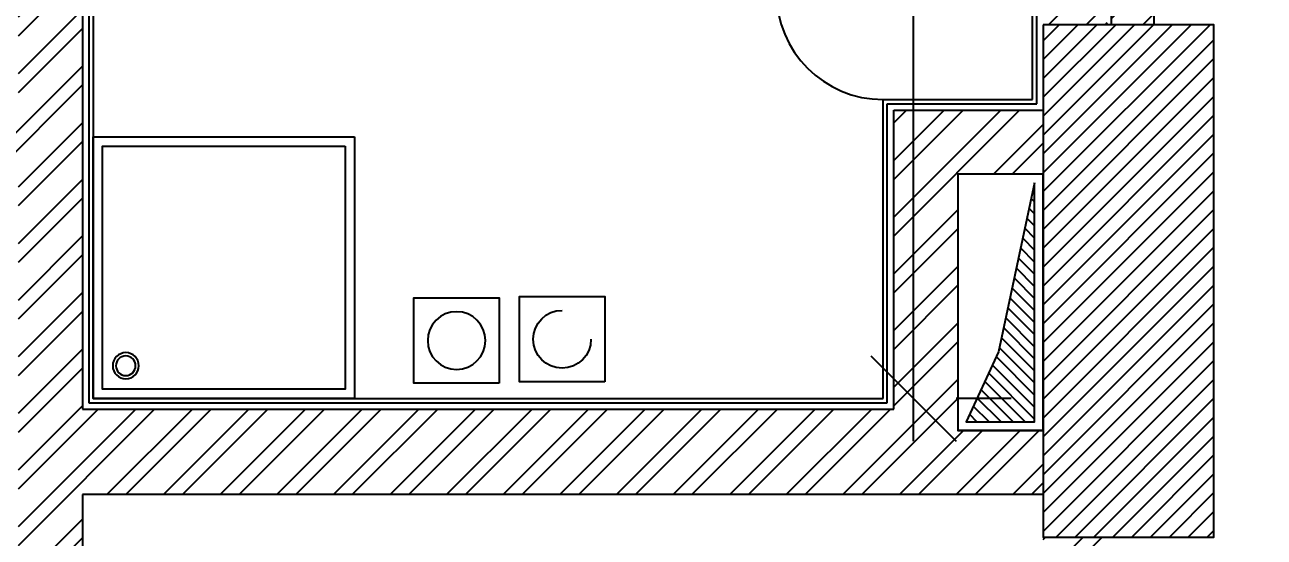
# Model space of a CAD drawing. Extents: x -1.7 to 43, y -165.8 to -101.1.
# Drawn here: x 20.643 to 23.546, y -149.5 to -148.3 of the extents above; entities that cross this region are included whole.
import ezdxf

# ---------------------------------------------------------------- set-up
doc = ezdxf.new("R2010")
doc.units = 0
doc.header["$MEASUREMENT"] = 0
doc.header["$PDMODE"] = 35
doc.header["$PDSIZE"] = 0.3
doc.layers.get('0').update_dxf_attribs({"linetype": 'CONTINUOUS'})
doc.layers.get('DEFPOINTS').update_dxf_attribs({"linetype": 'CONTINUOUS'})
for name, color, linetype in [('a-dim', 3, 'CONTINUOUS'), ('A-FLOR-PFIX', 61, 'CONTINUOUS'), ('A-HATCH-CONC', 8, 'CONTINUOUS'), ('A-HATCH-WALL', 8, 'CONTINUOUS'), ('A-MECHANICAL', 8, 'CONTINUOUS'), ('A-SANIT', 95, 'CONTINUOUS'), ('A-SECT-TILE', 12, 'CONTINUOUS'), ('a-shaft', 251, 'CONTINUOUS'), ('A-WALL', 4, 'CONTINUOUS'), ('S-2ND-3RD-4-5-6TH$0$A-SHAFT 2-3-4-5-6', 8, 'CONTINUOUS'), ('S-2ND-3RD-4-5-6TH$0$A-STR 2-3-4-5-6', 2, 'CONTINUOUS')]:
    doc.layers.add(name, color=color, linetype=linetype)
doc.styles.add('A100-STEXT', font='ARIAL.TTF', dxfattribs={"height": 0.25})
doc.dimstyles.new('A100-DIM', dxfattribs={"dimtxt": 0.25, "dimasz": 0.2, "dimexe": 0.1, "dimexo": 0.3, "dimgap": 0.1, "dimtad": 1, "dimlfac": 100, "dimrnd": 0.5, "dimdsep": 46, "dimtxsty": 'A100-STEXT', "dimblk1": 'OBLIQUE', "dimblk2": 'OBLIQUE', "dimsah": 1, "dimcen": -0.05, "dimdle": 0.1, "dimclrd": 15, "dimclre": 15, "dimclrt": 256, "dimadec": 0, "dimazin": 0, "dimtfac": 0.28, "dimtix": 1, "dimtmove": 2, "dimatfit": 3, "dimldrblk": 'OBLIQUE', "dimfxl": 0, "dimtolj": 1, "dimarcsym": 0})

# ---------------------------------------------------------------- blocks, each defined once
blk = doc.blocks.new('A$C3B044ACB')
blk.add_lwpolyline([(-0.1, -0.1), (0.1, -0.1), (0.1, 0.1), (-0.1, 0.1)], close=True)
blk.add_circle((0, 0), 0.0676)
blk = doc.blocks.new('A$C767F1EFC')
blk.add_lwpolyline([(-0.2, -0.2), (0, -0.2), (0, 0), (-0.2, 0)], close=True)
blk.add_arc((-0.1, -0.1), 0.0676, 180, 90)
blk = doc.blocks.new('BAC')
at = {"layer": 'A-SANIT'}
for points in [[(-0.7, -0.7), (0, -0.7), (0, 0), (-0.7, 0)], [(-0.675, -0.675), (-0.025, -0.675), (-0.025, -0.025), (-0.675, -0.025)]]:
    blk.add_lwpolyline(points, close=True, dxfattribs=at)
for radius in [0.035, 0.0263]:
    blk.add_circle((-0.0875, -0.0875), radius, dxfattribs=at)
blk = doc.blocks.new('_OBLIQUE')
at = {"color": 0, "linetype": 'ByBlock'}
blk.add_line((-0.5, -0.5), (0.5, 0.5), dxfattribs=at)
blk = doc.blocks.new('*D133')
at = {"layer": 'a-dim', "color": 15, "lineweight": -2}
for p, q in [((22.7246, -149.2751), (22.7246, -146.1501)), ((22.9534, -146.2501), (22.8246, -146.2501)), ((22.9534, -149.1751), (22.8246, -149.1751))]:
    blk.add_line(p, q, dxfattribs=at)
at = {"layer": 'DEFPOINTS', "color": 0}
for p in [(22.6534, -146.2501), (22.7246, -146.2501), (22.6534, -149.1751)]:
    blk.add_point(p, dxfattribs=at)
at = {"layer": 'a-dim', "color": 15, "lineweight": -2, "xscale": 0.2, "yscale": 0.2, "zscale": 0.2}
for p, rotation in [((22.7246, -146.2501), 90), ((22.7246, -149.1751), 270)]:
    blk.add_blockref('_OBLIQUE', p, dxfattribs=dict(at, rotation=rotation))
at = {"layer": 'a-dim', "insert": (22.4969, -147.7126), "char_height": 0.25, "attachment_point": 5, "rotation": 90, "style": 'A100-STEXT'}
blk.add_mtext('\\A1;292.5', dxfattribs=at)

msp = doc.modelspace()

# ---------------------------------------------------------------- hatches: boundary and pattern name
at = {"layer": 'A-HATCH-CONC'}
h = msp.add_hatch(dxfattribs=at)
h.set_pattern_fill('ANSI31', color=256, scale=0.25, style=0)
h.set_pattern_definition([(45, (6e-11, -162.350143), (-0.022097087, 0.022097087), [])])
h.paths.add_polyline_path([(23.42837, -148.30014), (23.02837, -148.30014), (23.02837, -149.50014), (23.42837, -149.50014)])
at = {"layer": 'A-HATCH-WALL'}
h = msp.add_hatch(dxfattribs=at)
h.set_pattern_fill('ANSI32', color=256, scale=0.25, style=0)
h.paths.add_polyline_path([(18.67722, -152.60014), (19.35337, -152.60014), (19.35337, -152.45014), (19.21879, -152.45014), (17.87837, -152.45014), (17.87837, -152.60014), (18.52837, -152.60014), (18.52837, -156.53514), (18.67837, -156.53514)])
h.paths.add_polyline_path([(26.92837, -148.05014), (24.67837, -148.05014), (24.67837, -147.45014), (24.52837, -147.45014), (24.52837, -148.05014), (24.52837, -148.57514), (24.67837, -148.57514), (24.67837, -148.20014), (26.82837, -148.20014), (26.82837, -149.75014), (26.52837, -149.75014), (26.52837, -151.05014), (25.70337, -151.05014), (25.70337, -151.16014), (26.77837, -151.16014), (26.77837, -151.30014), (26.91337, -151.30014), (26.91337, -151.05014), (26.67837, -151.05014), (26.67837, -149.85014), (26.92837, -149.85014)])
h.paths.add_polyline_path([(24.67837, -148.57514), (24.52837, -148.57514), (24.52837, -149.12514), (24.67837, -149.12514)], flags=17)
h.paths.add_polyline_path([(24.67837, -149.92514), (24.52837, -149.92514), (24.52837, -151.10014), (23.17837, -151.10014), (23.17837, -151.00014), (23.02837, -151.00014), (23.02837, -151.10014), (22.33837, -151.10014), (22.33837, -151.24014), (21.46837, -151.24014), (21.46837, -151.10014), (19.50337, -151.10014), (19.50337, -151.00014), (19.35337, -151.00014), (19.35337, -151.10014), (19.35337, -151.30014), (19.50337, -151.30014), (19.50337, -151.16014), (20.93337, -151.16014), (20.93337, -151.30014), (25.34837, -151.30014), (25.34837, -151.16014), (25.70337, -151.16014), (25.70337, -151.05014), (24.67837, -151.05014)])
h.paths.add_polyline_path([(23.17837, -145.10014), (23.02837, -145.10014), (23.02837, -146.10014), (21.92837, -146.10014), (21.92837, -145.50014), (21.77837, -145.50014), (21.77837, -146.10014), (21.67837, -146.10014), (21.67837, -146.25014), (23.02837, -146.25014), (23.02837, -148.30014), (23.17837, -148.30014)])
h.paths.add_polyline_path([(23.42837, -145.10014), (23.32837, -145.10014), (23.32837, -147.25014), (23.18837, -147.25014), (23.18837, -148.30014), (23.28837, -148.30014), (23.28837, -147.35014), (23.42837, -147.35014)])
h.paths.add_polyline_path([(23.17837, -149.50014), (23.02837, -149.50014), (23.02837, -150.10014), (23.17837, -150.10014)])
h.paths.add_polyline_path([(23.02837, -149.25014), (22.82837, -149.25014), (22.82837, -148.65014), (23.02837, -148.65014), (23.02837, -148.50014), (22.67837, -148.50014), (22.67837, -149.20014), (20.77837, -149.20014), (20.77837, -148.02194), (20.62837, -148.02194), (20.62837, -148.50014), (20.51587, -148.50014), (20.51587, -148.65014), (20.62837, -148.65014), (20.62837, -150.00014), (20.77837, -150.00014), (20.77837, -149.40014), (23.02837, -149.40014)])
h.paths.add_polyline_path([(20.77837, -147.07514), (20.77837, -146.25014), (20.87837, -146.25014), (20.87837, -146.10014), (20.86937, -146.10014), (20.85337, -146.10014), (20.77837, -146.10014), (20.52837, -146.10014), (20.52837, -146.25014), (20.62837, -146.25014), (20.62837, -147.07514), (20.62837, -148.02194), (20.77837, -148.02194)])
h.paths.add_polyline_path([(19.61587, -148.50014), (19.50337, -148.50014), (19.50337, -147.80014), (19.35337, -147.80014), (19.35337, -147.95014), (19.35337, -148.50014), (17.17837, -148.50014), (17.17837, -147.90014), (17.02837, -147.90014), (17.02837, -149.24733), (17.17837, -149.24733), (17.17837, -148.65014), (19.35337, -148.65014), (19.35337, -149.85014), (18.66587, -149.85014), (18.66587, -150.00014), (19.35337, -150.00014), (19.35337, -150.10014), (19.50337, -150.10014), (19.50337, -148.65014), (19.61587, -148.65014)])
h.paths.add_polyline_path([(17.86587, -149.85014), (17.17837, -149.85014), (17.17837, -149.24733), (17.02837, -149.24733), (17.02837, -149.40014), (15.77837, -149.40014), (15.77837, -149.55014), (16.27837, -149.55014), (16.27837, -150.55014), (16.27837, -150.62514), (16.42837, -150.62514), (16.42837, -149.55014), (17.02837, -149.55014), (17.02837, -150.55014), (16.77837, -150.55014), (16.77837, -150.62514), (16.85337, -150.62514), (16.85337, -151.07514), (16.92837, -151.07514), (16.92837, -150.75014), (17.17837, -150.75014), (17.17837, -150.00014), (17.86587, -150.00014)])
h.paths.add_polyline_path([(19.55337, -141.98514), (19.35337, -141.98514), (19.35337, -144.96014), (19.49337, -144.96014), (19.49337, -146.15014), (19.35337, -146.15014), (19.35337, -146.90014), (19.50337, -146.90014), (19.50337, -146.25014), (19.62837, -146.25014), (19.62837, -146.10014), (19.55337, -146.10014), (19.55337, -143.13514), (19.41337, -143.13514), (19.4137, -142.18514), (19.55337, -142.18514)])
at = {"layer": 'a-shaft'}
h = msp.add_hatch(dxfattribs=at)
h.set_pattern_fill('_USER', color=256, scale=0.02, angle=315, style=0, pattern_type=0)
h.set_pattern_definition([(315, (1.978368, -143.750143), (0.014142136, 0.014142136), [])])
h.paths.add_polyline_path([(23.00837, -148.67014), (22.92409, -149.06613), (22.84837, -149.23014), (23.00837, -149.23014)])

# ---------------------------------------------------------------- linework, layer by layer
at = {"layer": 'A-FLOR-PFIX'}
for p, q in [((23.00337, -148.47514), (23.00337, -146.28187)), ((22.65337, -148.47514), (22.65337, -148.47514)), ((22.67837, -148.47514), (23.00337, -148.47514))]:
    msp.add_line(p, q, dxfattribs=at)
msp.add_arc((22.65337, -148.22514), 0.25, 180, 270, dxfattribs=at)
at = {"layer": 'A-SECT-TILE'}
for p, q in [((23.00337, -148.47514), (23.00337, -146.27514)), ((23.01337, -148.48514), (23.01337, -146.26514)), ((20.80337, -147.07514), (20.80337, -149.17514)), ((20.79337, -147.87514), (20.79337, -149.18514)), ((22.65337, -149.17514), (22.65337, -148.47514)), ((22.65337, -148.47514), (23.00337, -148.47514)), ((22.66337, -149.18514), (22.66337, -148.48514)), ((22.66337, -148.48514), (23.01337, -148.48514)), ((20.79337, -149.18514), (22.66337, -149.18514)), ((20.80337, -149.17514), (22.65337, -149.17514))]:
    msp.add_line(p, q, dxfattribs=at)
at = {"layer": 'a-shaft'}
msp.add_lwpolyline([(23.00837, -148.67014), (22.92409, -149.06613), (22.84837, -149.23014), (23.00837, -149.23014), (23.00837, -148.67014)], dxfattribs=at)
at = {"layer": 'A-WALL'}
for p, q in [((20.77837, -147.07514), (20.77837, -149.20014)), ((23.18837, -148.30014), (23.18837, -147.25014)), ((23.28837, -148.30014), (23.28837, -147.35014)), ((22.67837, -149.20014), (22.67837, -148.50014)), ((22.67837, -148.50014), (23.02837, -148.50014)), ((20.77837, -149.20014), (22.67837, -149.20014)), ((23.02837, -149.25014), (22.82837, -149.25014)), ((23.02837, -149.40014), (20.77837, -149.40014)), ((20.77837, -149.40014), (20.77837, -150.00014))]:
    msp.add_line(p, q, dxfattribs=at)
msp.add_lwpolyline([(23.02837, -148.65014), (22.82837, -148.65014), (22.82837, -149.25014), (23.02837, -149.25014)], dxfattribs=at)
at = {"layer": 'S-2ND-3RD-4-5-6TH$0$A-SHAFT 2-3-4-5-6'}
msp.add_lwpolyline([(22.82837, -149.25014), (23.02837, -149.25014), (23.02837, -148.65014), (22.82837, -148.65014)], close=True, dxfattribs=at)
at = {"layer": 'S-2ND-3RD-4-5-6TH$0$A-STR 2-3-4-5-6'}
msp.add_lwpolyline([(23.02837, -148.30014), (23.02837, -149.50014), (23.42837, -149.50014), (23.42837, -148.30014)], close=True, dxfattribs=at)
msp.add_lwpolyline([(23.02837, -148.30014), (23.02837, -149.50014), (23.42837, -149.50014), (23.42837, -148.30014)], close=True, dxfattribs=at)

# ---------------------------------------------------------------- block references
at = {"layer": 'A-FLOR-PFIX', "xscale": -0.875, "yscale": 0.875, "zscale": 0.8749999999999734, "rotation": 89.99999999491271}
msp.add_blockref('BAC', (20.80337, -149.17514), dxfattribs=at)
at = {"layer": 'A-MECHANICAL', "xscale": -1, "rotation": 359.9999999998143}
for name, p in [('A$C3B044ACB', (21.65454, -149.03966)), ('A$C767F1EFC', (21.80172, -148.93658))]:
    msp.add_blockref(name, p, dxfattribs=at)

# ---------------------------------------------------------------- dimensions: what is measured, and where the dimension line sits
at = {"layer": 'a-dim'}
dim = msp.add_aligned_dim(p1=(22.65337, -149.17514), p2=(22.65337, -146.25014), distance=-0.0712, dimstyle='A100-DIM', dxfattribs=at)
dim.commit()
dim.dimension.update_dxf_attribs({"geometry": '*D133', "text_midpoint": (22.49692, -147.71264)})

doc.saveas('drawing.dxf')
